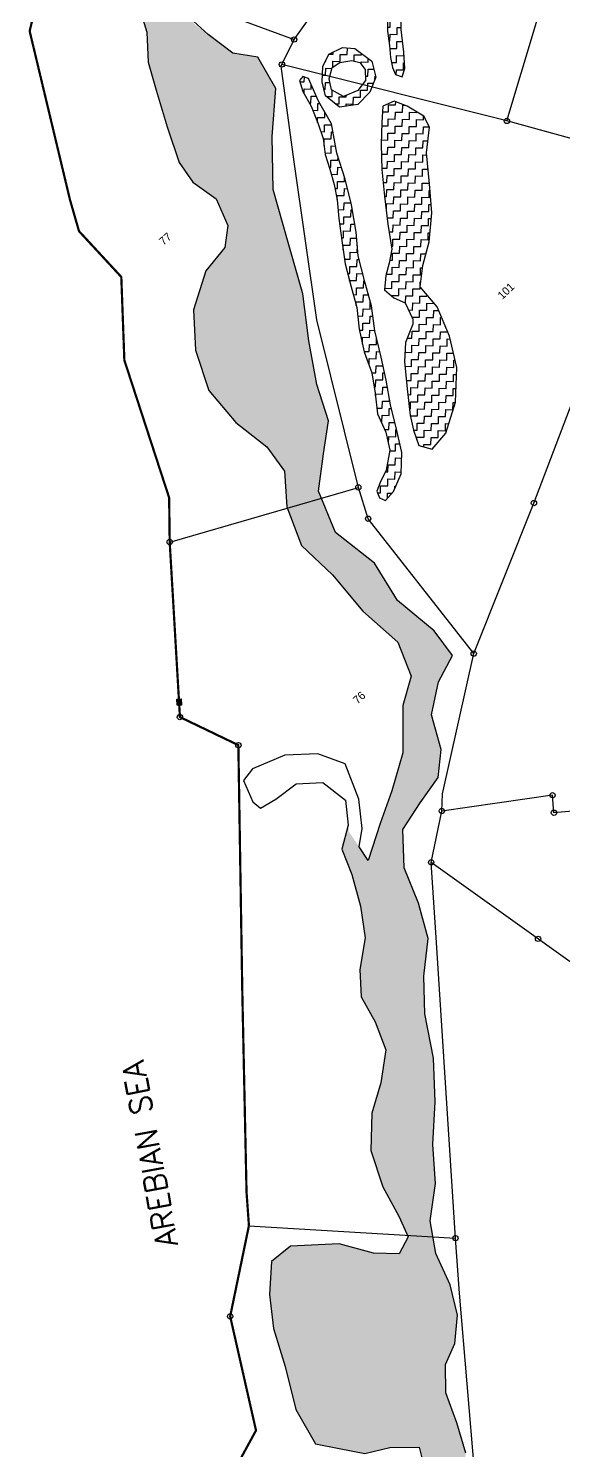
# Model space of a CAD drawing. Header units: metres. Extents: x 314237 to 316634, y 1882553 to 1885939.
# Drawn here: x 314393 to 314884, y 1883878 to 1885185 of the extents above; entities that cross this region are included whole.
import ezdxf

# ---------------------------------------------------------------- set-up
doc = ezdxf.new("R2010")
doc.units = ezdxf.units.M
doc.header["$MEASUREMENT"] = 0
for name, color, linetype in [('POLY_HATCH', 12, 'Continuous'), ('POLY_PARCEL', 6, 'Continuous'), ('SYM_STONE', 1, 'Continuous'), ('TEXT_MAPOUT', 7, 'Continuous'), ('TEXT_PARCEL', 7, 'Continuous'), ('V_BOUND_LINE', 7, 'Continuous')]:
    doc.layers.add(name, color=color, linetype=linetype)
doc.styles.get("Standard").update_dxf_attribs({"font": 'simplex.shx'})
doc.styles.add('TEXT_MAP', font='KRDEV050.TTF')
pattern_1 = [(358.808, (313974.7904, 1882491.1196), (6.61565, 6.345956), [6.482206, -6.482206]), (88.808, (313981.271, 1882490.985), (-6.345956, 6.61565), [6.482206, -6.482206])]

# ---------------------------------------------------------------- blocks, each defined once
blk = doc.blocks.new('STONE')
blk.add_circle((0, 0), 0.851)
blk = doc.blocks.new('STONESQUAREFILLED')
blk.add_hatch(color=256).paths.add_polyline_path([(0.7, -0.48), (0.7, 0.48), (-0.7, 0.48), (-0.7, -0.48)])
blk.add_lwpolyline([(-0.7, 0.48), (0.7, 0.48), (0.7, -0.48), (-0.7, -0.48)], close=True)

msp = doc.modelspace()

# ---------------------------------------------------------------- hatches: boundary and pattern name
at = {"layer": 'POLY_HATCH'}
h = msp.add_hatch(dxfattribs=at)
h.set_pattern_fill('ZIGZAG', color=256, scale=2.04164, angle=-1.192, style=0)
h.set_pattern_definition(pattern_1)
h.paths.add_polyline_path([(314721.8, 1885214.1), (314722.2, 1885194.9), (314722.3, 1885182.1), (314724.1, 1885168.8), (314725, 1885157.8), (314726.7, 1885148.7), (314729.6, 1885142.2), (314735.7, 1885140.2), (314738.1, 1885147.8), (314737.1, 1885162.9), (314734.8, 1885183.6), (314734.8, 1885205.6), (314732.8, 1885229.2), (314729.7, 1885253.3), (314726.9, 1885279.2), (314723.8, 1885303.9), (314723.3, 1885328), (314718.1, 1885345.5), (314710.2, 1885361.7), (314708.1, 1885380), (314704.4, 1885401), (314695.6, 1885415.2), (314692.3, 1885431.5), (314691.4, 1885451.6), (314688.4, 1885466.2), (314682.3, 1885469.6), (314678.3, 1885467), (314680.6, 1885458.4), (314682.5, 1885444.4), (314682, 1885428.7), (314686.5, 1885415.5), (314692.7, 1885401.4), (314696.3, 1885386.8), (314696.7, 1885371.3), (314696.8, 1885359.1), (314703.2, 1885351.6), (314710, 1885339.5), (314716.8, 1885323.6), (314716.1, 1885311.7), (314713.9, 1885298.3), (314716.9, 1885281.7), (314719.3, 1885263.9), (314718.5, 1885248.8), (314720.9, 1885231.9)])
h = msp.add_hatch(dxfattribs=at)
h.set_pattern_fill('ZIGZAG', color=256, scale=2.04164, angle=-1.192, style=0)
h.set_pattern_definition(pattern_1)
h.paths.add_polyline_path([(314783.8, 1883461), (314792.8, 1883477.6), (314815, 1883491.3), (314823.2, 1883501.9), (314818.9, 1883522.7), (314799, 1883530.2), (314787.1, 1883550), (314787.5, 1883589), (314809.8, 1883597.3), (314817.6, 1883607.9), (314807.3, 1883627.7), (314797.6, 1883653.7), (314795.9, 1883683.8), (314799.4, 1883714.2), (314807.5, 1883741.5), (314803.7, 1883771.1), (314791.8, 1883791.4), (314786.9, 1883817.4), (314789.8, 1883845.8), (314793.9, 1883875.7), (314785.8, 1883903.8), (314775.7, 1883931.4), (314775.4, 1883957.3), (314783.9, 1883976.7), (314786.3, 1884002.5), (314779.8, 1884030.6), (314766.6, 1884059.3), (314761.2, 1884089.4), (314766.3, 1884123.5), (314763.7, 1884159.3), (314765.8, 1884198.7), (314764.3, 1884238.7), (314756.5, 1884279.3), (314755.4, 1884314.1), (314759.5, 1884348.7), (314750.5, 1884381), (314737.3, 1884413.4), (314736.2, 1884448.7), (314752.2, 1884473.1), (314768.6, 1884496.5), (314771.5, 1884522.3), (314762.5, 1884554.1), (314769.1, 1884584.5), (314781.9, 1884608.5), (314764.9, 1884631.1), (314731.2, 1884659.2), (314710.2, 1884693.3), (314674.4, 1884721.5), (314658.7, 1884759.6), (314663.4, 1884793.7), (314667.9, 1884824.2), (314657.4, 1884857.6), (314650.1, 1884897.7), (314644.5, 1884940.9), (314631.1, 1884987.9), (314617.2, 1885036.5), (314616.4, 1885085.3), (314619.6, 1885129.3), (314603.2, 1885158.1), (314580.3, 1885161.8), (314545.3, 1885188.3), (314522.6, 1885218.6), (314518.1, 1885238.2), (314502.8, 1885245.1), (314494.4, 1885229.3), (314494.1, 1885205.1), (314501.2, 1885181.2), (314502.5, 1885153.7), (314510, 1885127.7), (314520.1, 1885094.3), (314531.1, 1885061.5), (314543.6, 1885043.2), (314565, 1885027.9), (314575.7, 1885003.4), (314572.9, 1884983.3), (314555.5, 1884962), (314544, 1884926), (314546.1, 1884889.1), (314558.2, 1884852.1), (314582.9, 1884822.6), (314611.5, 1884800.3), (314627.5, 1884777.8), (314629.7, 1884745.1), (314643.3, 1884709.6), (314671.8, 1884682.6), (314699.6, 1884649.4), (314731.7, 1884620.8), (314743.9, 1884589.5), (314736.2, 1884562.7), (314736.1, 1884519.1), (314726.2, 1884484.1), (314715.4, 1884454.3), (314704.5, 1884420.3), (314686.7, 1884446.8), (314686.1, 1884452.8), (314680.1, 1884430.8), (314689.3, 1884407.3), (314697.4, 1884378.2), (314701.7, 1884349.1), (314696.7, 1884320.2), (314698, 1884294.9), (314710.8, 1884271.9), (314720.5, 1884246.4), (314715.9, 1884215.9), (314707.8, 1884188.2), (314706.8, 1884154), (314717.9, 1884120.6), (314732.7, 1884093.4), (314741.1, 1884074.6), (314732.9, 1884059), (314709.2, 1884059.5), (314677.8, 1884068), (314633.3, 1884066), (314615.8, 1884052), (314613.8, 1884021.5), (314617.6, 1883990.3), (314628.2, 1883955.4), (314638, 1883915.8), (314656.2, 1883884.5), (314677.8, 1883880.1), (314701.3, 1883875.5), (314724.2, 1883881.1), (314751.1, 1883881.3), (314757.3, 1883856.9), (314736, 1883849), (314708.4, 1883842.5), (314692.9, 1883835.8), (314691.1, 1883814.7), (314702.9, 1883791.7), (314723.6, 1883767.5), (314733.8, 1883741.5), (314720.5, 1883718.5), (314704, 1883694), (314704, 1883677.6), (314731.1, 1883660.1), (314776, 1883653.5), (314775.2, 1883631.2), (314775.4, 1883605.9), (314769.4, 1883594.1), (314758.2, 1883571.1), (314734.5, 1883576.1), (314704.2, 1883591.5), (314671.8, 1883600.1), (314647.1, 1883583.2), (314632.6, 1883554), (314629, 1883517.8), (314631.8, 1883488.2), (314644.4, 1883456.4), (314666.4, 1883433.6), (314689.9, 1883427.8), (314717.8, 1883407.5), (314719.9, 1883377.8), (314717.6, 1883353.6), (314697.4, 1883352.2), (314671.4, 1883344.6), (314641, 1883329.3), (314608.9, 1883308.8), (314576.2, 1883281.1), (314559, 1883248.3), (314567.1, 1883221.2), (314574.1, 1883191.6), (314554, 1883170.8), (314534.9, 1883143.8), (314521.5, 1883114.1), (314523.3, 1883087.1), (314524.5, 1883057.6), (314520.9, 1883022.5), (314513.7, 1882992.1), (314517.7, 1882984.9), (314527.6, 1883009.6), (314531.7, 1883044.9), (314532.4, 1883065.1), (314537.6, 1883090.7), (314553, 1883122.8), (314578.9, 1883156.3), (314597.9, 1883179.9), (314604.3, 1883205), (314597.8, 1883225.8), (314604.1, 1883249.2), (314621.8, 1883264.1), (314643.4, 1883274.4), (314653.9, 1883289.4), (314670.8, 1883311.5), (314703.4, 1883324.9), (314738.3, 1883334.4), (314754.8, 1883342.6), (314760.8, 1883353.3), (314751.8, 1883384.7), (314754.7, 1883419.2), (314781, 1883432.2), (314783.8, 1883444.6)])
h = msp.add_hatch(dxfattribs=at)
h.set_pattern_fill('ZIGZAG', color=256, scale=2.04164, angle=-1.192, style=0)
h.set_pattern_definition(pattern_1)
h.paths.add_polyline_path([(314668.2, 1885160.8), (314662.9, 1885149.7), (314662.2, 1885135.6), (314665.4, 1885122.7), (314678, 1885112.2), (314694.9, 1885114.8), (314705.8, 1885125.9), (314711.3, 1885139.7), (314707.7, 1885154.6), (314692.3, 1885166.2), (314680.8, 1885167.1)])
h.paths.add_polyline_path([(314671.5, 1885148.8), (314668.6, 1885138.2), (314670.7, 1885128.1), (314681.9, 1885121.9), (314694.9, 1885127.4), (314702, 1885136.8), (314701.6, 1885146.8), (314696.8, 1885153.4), (314689.3, 1885155.2), (314678.5, 1885153.2)], flags=16)
h = msp.add_hatch(dxfattribs=at)
h.set_pattern_fill('ZIGZAG', color=256, scale=2.04164, angle=-1.192, style=0)
h.set_pattern_definition(pattern_1)
h.paths.add_polyline_path([(314658.5, 1885096.8), (314663.1, 1885083.3), (314665, 1885068.8), (314669.3, 1885055.3), (314673.3, 1885041.3), (314676, 1885027), (314677.6, 1885010), (314680.2, 1884989.7), (314683.3, 1884968.2), (314688.7, 1884947.1), (314693.9, 1884928.1), (314696.2, 1884908.4), (314700.6, 1884887.6), (314707.7, 1884868.3), (314710.8, 1884849.6), (314712.9, 1884830.4), (314720.7, 1884813.7), (314724.2, 1884797.1), (314720.8, 1884778.8), (314715.5, 1884767.4), (314712.3, 1884759.5), (314714.9, 1884753.3), (314720.2, 1884751), (314727.6, 1884759.3), (314734.8, 1884775.4), (314735.4, 1884795.1), (314730.4, 1884816.4), (314724.8, 1884838.8), (314720.9, 1884861.4), (314716.3, 1884882.7), (314710.4, 1884906.9), (314707.6, 1884929.8), (314701.4, 1884951.9), (314695.3, 1884975.6), (314693.5, 1884997.4), (314689, 1885022.4), (314683.3, 1885046), (314675.6, 1885070), (314670.7, 1885097), (314658.9, 1885117.8), (314649.6, 1885138.5), (314644.6, 1885140.3), (314641.5, 1885136.6), (314644.6, 1885126.5), (314652, 1885113.2)])
h = msp.add_hatch(dxfattribs=at)
h.set_pattern_fill('ZIGZAG', color=256, scale=2.04164, angle=-1.192, style=0)
h.set_pattern_definition(pattern_1)
h.paths.add_polyline_path([(314719.3, 1885030.4), (314722.5, 1885004.8), (314726.2, 1884981.9), (314723.7, 1884968.9), (314720.5, 1884957.6), (314719.3, 1884944.5), (314727.9, 1884937), (314738.5, 1884932.6), (314746.4, 1884915.1), (314738.6, 1884896), (314737.8, 1884878.6), (314740.1, 1884853.5), (314742.9, 1884829.2), (314745.9, 1884815.4), (314751, 1884801.6), (314763, 1884798.1), (314775.7, 1884812.8), (314784.4, 1884841.2), (314785.7, 1884873.2), (314779.1, 1884901.9), (314767.7, 1884928.9), (314752.1, 1884947.3), (314754.5, 1884966.7), (314760.4, 1884988.6), (314762.9, 1885015.3), (314760.6, 1885041.7), (314757.9, 1885070.3), (314760.8, 1885094), (314755.6, 1885104), (314740.3, 1885113.2), (314728.4, 1885117.6), (314718, 1885113.2), (314717, 1885098.2), (314716.4, 1885078), (314717, 1885055.1)])

# ---------------------------------------------------------------- linework, layer by layer
for points in [[(314494.1, 1885205.1), (314501.2, 1885181.2), (314502.5, 1885153.7), (314510, 1885127.7), (314520.1, 1885094.3), (314531.1, 1885061.5), (314543.6, 1885043.2), (314565, 1885027.9), (314575.7, 1885003.4), (314572.9, 1884983.3), (314555.5, 1884962), (314544, 1884926), (314546.1, 1884889.1), (314558.2, 1884852.1), (314582.9, 1884822.6), (314611.5, 1884800.3), (314627.5, 1884777.8), (314629.7, 1884745.1), (314643.3, 1884709.6), (314671.8, 1884682.6), (314699.6, 1884649.4), (314731.7, 1884620.8), (314743.9, 1884589.5), (314736.2, 1884562.7), (314736.1, 1884519.1), (314726.2, 1884484.1), (314715.4, 1884454.3), (314704.5, 1884420.3), (314696.1, 1884432.8), (314698.8, 1884449.7), (314696, 1884476.6), (314683.3, 1884509), (314658.2, 1884518.2), (314628.1, 1884517), (314598.3, 1884504.3), (314589.9, 1884493.7), (314598.7, 1884474), (314605.6, 1884468.3), (314619.6, 1884476.7), (314638.5, 1884490.6), (314662.8, 1884492), (314683.7, 1884475.6), (314686.1, 1884452.8), (314680.1, 1884430.8), (314689.3, 1884407.3), (314697.4, 1884378.2), (314701.7, 1884349.1), (314696.7, 1884320.2), (314698, 1884294.9), (314710.8, 1884271.9), (314720.5, 1884246.4), (314715.9, 1884215.9), (314707.8, 1884188.2), (314706.8, 1884154), (314717.9, 1884120.6), (314732.7, 1884093.4), (314741.1, 1884074.6), (314732.9, 1884059), (314709.2, 1884059.5), (314677.8, 1884068), (314633.3, 1884066), (314615.8, 1884052), (314613.8, 1884021.5), (314617.6, 1883990.3), (314628.2, 1883955.4), (314638, 1883915.8), (314656.2, 1883884.5), (314677.8, 1883880.1), (314701.3, 1883875.5), (314724.2, 1883881.1), (314751.1, 1883881.3), (314754.2, 1883869)], [(314722.2, 1885194.9), (314722.3, 1885182.1), (314724.1, 1885168.8), (314725, 1885157.8), (314726.7, 1885148.7), (314729.6, 1885142.2), (314735.7, 1885140.2), (314738.1, 1885147.8), (314737.1, 1885162.9), (314734.8, 1885183.6), (314734.8, 1885205.6)], [(314793.9, 1883875.7), (314785.8, 1883903.8), (314775.7, 1883931.4), (314775.4, 1883957.3), (314783.9, 1883976.7), (314786.3, 1884002.5), (314779.8, 1884030.6), (314766.6, 1884059.3), (314761.2, 1884089.4), (314766.3, 1884123.5), (314763.7, 1884159.3), (314765.8, 1884198.7), (314764.3, 1884238.7), (314756.5, 1884279.3), (314755.4, 1884314.1), (314759.5, 1884348.7), (314750.5, 1884381), (314737.3, 1884413.4), (314736.2, 1884448.7), (314752.2, 1884473.1), (314768.6, 1884496.5), (314771.5, 1884522.3), (314762.5, 1884554.1), (314769.1, 1884584.5), (314781.9, 1884608.5), (314764.9, 1884631.1), (314731.2, 1884659.2), (314710.2, 1884693.3), (314674.4, 1884721.5), (314658.7, 1884759.6), (314663.4, 1884793.7), (314667.9, 1884824.2), (314657.4, 1884857.6), (314650.1, 1884897.7), (314644.5, 1884940.9), (314631.1, 1884987.9), (314617.2, 1885036.5), (314616.4, 1885085.3), (314619.6, 1885129.3), (314603.2, 1885158.1), (314580.3, 1885161.8), (314557.6, 1885178.9), (314540.7, 1885194.4)]]:
    msp.add_lwpolyline(points, dxfattribs=at)
for points in [[(314668.2, 1885160.8), (314680.8, 1885167.1), (314692.3, 1885166.2), (314707.7, 1885154.6), (314711.3, 1885139.7), (314705.8, 1885125.9), (314694.9, 1885114.8), (314678, 1885112.2), (314665.4, 1885122.7), (314662.2, 1885135.6), (314662.9, 1885149.7)], [(314671.5, 1885148.8), (314678.5, 1885153.2), (314689.3, 1885155.2), (314696.8, 1885153.4), (314701.6, 1885146.8), (314702, 1885136.8), (314694.9, 1885127.4), (314681.9, 1885121.9), (314670.7, 1885128.1), (314668.6, 1885138.2)], [(314670.7, 1885097), (314658.9, 1885117.8), (314649.6, 1885138.5), (314644.6, 1885140.3), (314641.5, 1885136.6), (314644.6, 1885126.5), (314652, 1885113.2), (314658.5, 1885096.8), (314663.1, 1885083.3), (314665, 1885068.8), (314669.3, 1885055.3), (314673.3, 1885041.3), (314676, 1885027), (314677.6, 1885010), (314680.2, 1884989.7), (314683.3, 1884968.2), (314688.7, 1884947.1), (314693.9, 1884928.1), (314696.2, 1884908.4), (314700.6, 1884887.6), (314707.7, 1884868.3), (314710.8, 1884849.6), (314712.9, 1884830.4), (314720.7, 1884813.7), (314724.2, 1884797.1), (314720.8, 1884778.8), (314715.5, 1884767.4), (314712.3, 1884759.5), (314714.9, 1884753.3), (314720.2, 1884751), (314727.6, 1884759.3), (314734.8, 1884775.4), (314735.4, 1884795.1), (314730.4, 1884816.4), (314724.8, 1884838.8), (314720.9, 1884861.4), (314716.3, 1884882.7), (314710.4, 1884906.9), (314707.6, 1884929.8), (314701.4, 1884951.9), (314695.3, 1884975.6), (314693.5, 1884997.4), (314689, 1885022.4), (314683.3, 1885046), (314675.6, 1885070)], [(314745.5, 1884912.8), (314738.6, 1884896), (314737.8, 1884878.6), (314740.1, 1884853.5), (314742.9, 1884829.2), (314745.9, 1884815.4), (314751, 1884801.6), (314763, 1884798.1), (314775.7, 1884812.8), (314784.4, 1884841.2), (314785.7, 1884873.2), (314779.1, 1884901.9), (314767.7, 1884928.9), (314752.1, 1884947.3), (314754.5, 1884966.7), (314760.4, 1884988.6), (314762.9, 1885015.3), (314760.6, 1885041.7), (314757.9, 1885070.3), (314760.8, 1885094), (314755.6, 1885104), (314740.3, 1885113.2), (314728.4, 1885117.6), (314718, 1885113.2), (314717, 1885098.2), (314716.4, 1885078), (314717, 1885055.1), (314719.3, 1885030.4), (314722.5, 1885004.8), (314726.2, 1884981.9), (314723.7, 1884968.9), (314720.5, 1884957.6), (314719.3, 1884944.5), (314727.9, 1884937), (314738.5, 1884932.6), (314745.4, 1884917.4)]]:
    msp.add_lwpolyline(points, close=True, dxfattribs=at)
at = {"layer": 'POLY_PARCEL'}
for points in [[(314636.5, 1885174.4), (314680.8, 1885236.9), (314673.9, 1885308), (314644.4, 1885377.2), (314596.1, 1885518.7), (314617.9, 1885534.1)], [(314831.7, 1885099.6), (314899.3, 1885325), (314943.7, 1885471)], [(314405.5, 1885230.9), (314494.2, 1885254.1), (314525.5, 1885245.9), (314537.3, 1885211), (314636.5, 1885174.4)], [(314625.3, 1885151.4), (314636.5, 1885174.4)], [(314695.4, 1884763), (314657.2, 1884916.9), (314636.5, 1885062.1), (314624.5, 1885149.8), (314625.3, 1885151.4)], [(314831.7, 1885099.6), (314625.3, 1885151.4)], [(314944, 1885068.7), (314831.7, 1885099.6)], [(314801.3, 1884610.3), (314856.5, 1884748.6), (314912, 1884894.9), (314895.3, 1884936.7), (314909.8, 1884981.5), (314944, 1885068.7)], [(314522.3, 1884712.8), (314695.4, 1884763)], [(314801.3, 1884610.3), (314704.4, 1884734.2), (314695.4, 1884763)], [(314772, 1884465.7), (314772.7, 1884481.6), (314801.3, 1884610.3)], [(315018.5, 1884504.9), (314942.7, 1884493.1), (314936.7, 1884469.6), (314874.9, 1884464.1), (314873.6, 1884480.2), (314772, 1884465.7)], [(314762.2, 1884418.5), (314772, 1884465.7)], [(315064.1, 1884201.6), (314962.4, 1884275.1), (314762.2, 1884418.5)], [(314784.5, 1884073.3), (314766.8, 1884349.5), (314762.2, 1884418.4), (314762.2, 1884418.5)], [(314595, 1884084.8), (314784.5, 1884073.3)], [(314809.3, 1883773.1), (314788.1, 1884022.7), (314784.5, 1884073.3)]]:
    msp.add_lwpolyline(points, dxfattribs=at)
at = {"layer": 'V_BOUND_LINE', "const_width": 2.04}
for points in [[(314405.5, 1885230.9), (314393.8, 1885182.1), (314430.8, 1885027.2), (314439.1, 1884998.3), (314477.9, 1884956.3), (314480.7, 1884879.8), (314521.8, 1884753.5), (314522.3, 1884712.8)], [(314522.3, 1884712.8), (314531.7, 1884552), (314585.3, 1884526.2), (314588.9, 1884300.8), (314592.8, 1884115.8), (314595, 1884084.8)], [(314595, 1884084.8), (314577.8, 1884001.5), (314601.5, 1883896.7), (314565.3, 1883830.2), (314516.3, 1883781.2), (314499.2, 1883765.8)]]:
    msp.add_lwpolyline(points, dxfattribs=at)

# ---------------------------------------------------------------- block references
at = {"layer": 'SYM_STONE', "ltscale": 10, "xscale": 2.858295587596969, "yscale": 2.858295587596969, "zscale": 2.858295587596969, "rotation": 358.8080119236983}
for p in [(314636.5, 1885174.4), (314625.3, 1885151.4), (314831.7, 1885099.6), (314522.3, 1884712.8), (314784.5, 1884073.3), (314577.8, 1884001.5)]:
    msp.add_blockref('STONE', p, dxfattribs=at)
at = {"layer": 'SYM_STONE'}
for name, p, xscale, yscale, zscale, rotation in [('STONE', (314695.4, 1884763), 2.858295587596969, 2.858295587596969, 2.858295587596969, 358.8080119236983), ('STONE', (314856.5, 1884748.6), 2.858295587596969, 2.858295587596969, 2.858295587596969, 358.8080119236983), ('STONE', (314704.4, 1884734.2), 2.858295587596969, 2.858295587596969, 2.858295587596969, 358.8080119236983), ('STONE', (314801.3, 1884610.3), 2.858295587596969, 2.858295587596969, 2.858295587596969, 358.8080119236983), ('STONESQUAREFILLED', (314530.9, 1884565.8), 4.083279410852813, 4.083279410852813, 4.083279410852813, 273.3450372741785), ('STONE', (314531.7, 1884552), 2.858295587596969, 2.858295587596969, 2.858295587596969, 358.8080119236983), ('STONE', (314585.3, 1884526.2), 2.858295587596969, 2.858295587596969, 2.858295587596969, 358.8080119236983), ('STONE', (314873.6, 1884480.2), 2.858295587596969, 2.858295587596969, 2.858295587596969, 358.8080119236983), ('STONE', (314772, 1884465.7), 2.858295587596969, 2.858295587596969, 2.858295587596969, 358.8080119236983), ('STONE', (314874.9, 1884464.1), 2.858295587596969, 2.858295587596969, 2.858295587596969, 358.8080119236983), ('STONE', (314762.2, 1884418.5), 2.858295587596969, 2.858295587596969, 2.858295587596969, 358.8080119236983), ('STONE', (314860.3, 1884348.3), 2.858295587596969, 2.858295587596969, 2.858295587596969, 358.8080119236983)]:
    msp.add_blockref(name, p, dxfattribs=dict(at, xscale=xscale, yscale=yscale, zscale=zscale, rotation=rotation))

# ---------------------------------------------------------------- texts
at = {"layer": 'TEXT_MAPOUT'}
msp.add_text('AREBIAN SEA', height=20.208, rotation=100.5901, dxfattribs=at).set_placement((314530, 1884067.3))
at = {"layer": 'TEXT_PARCEL', "style": 'TEXT_MAP'}
for s, rotation, p in [('77', 40.2932, (314516.5, 1884984.9)), ('101', 43.2953, (314827.4, 1884935.1)), ('76', 42.0255, (314694.6, 1884563.5))]:
    msp.add_text(s, height=7.35, rotation=rotation, dxfattribs=at).set_placement(p)

doc.saveas('drawing.dxf')
